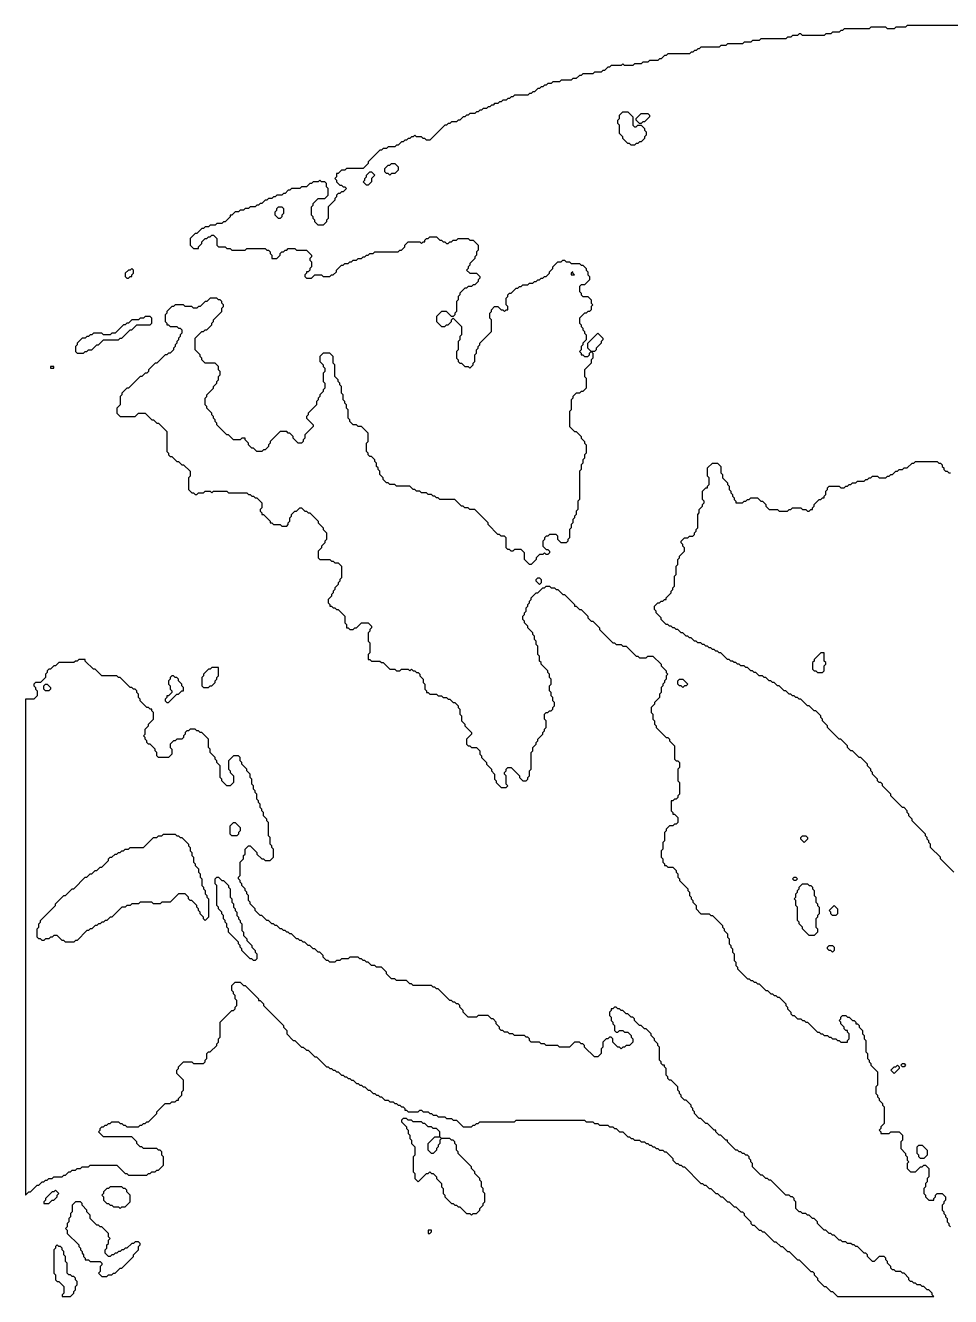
# Model space of a CAD drawing. Header units: millimetres. Extents: x 0 to 500, y 0 to 412.
# Drawn here: x 0 to 278, y 0.5 to 382.5 of the extents above; entities that cross this region are included whole.
import ezdxf

# ---------------------------------------------------------------- set-up
doc = ezdxf.new("R2010")
doc.units = ezdxf.units.MM

msp = doc.modelspace()

# ---------------------------------------------------------------- linework, layer by layer
for points in [[(285, 382.5), (265, 382.5), (264.5, 382), (261.5, 382), (261, 381.5), (259, 381.5), (258.5, 382), (254, 382), (253.5, 381.5), (246, 381.5), (245.5, 381), (245, 381), (244.5, 380.5), (242.5, 380.5), (242, 380), (240.5, 380), (240, 379.5), (233.5, 379.5), (233, 380), (232.5, 380), (232, 379.5), (230.5, 379.5), (230, 379), (229, 379), (228.5, 378.5), (221, 378.5), (220.5, 378), (218.5, 378), (218, 377.5), (216, 377.5), (215.5, 377), (211, 377), (210.5, 376.5), (209, 376.5), (208.5, 376), (203, 376), (202.5, 375.5), (202, 375.5), (201.5, 375), (201, 375), (200.5, 374.5), (200, 374.5), (199.5, 374), (193, 374), (192.5, 373.5), (192, 373.5), (191, 372.5), (190.5, 372.5), (190, 372), (187.5, 372), (187, 371.5), (185.5, 371.5), (185, 371), (183, 371), (182.5, 370.5), (180, 370.5), (179.5, 371), (179, 370.5), (176, 370.5), (175.5, 370), (175, 370), (174, 369), (173.5, 369), (173, 368.5), (171, 368.5), (170.5, 368), (167.5, 368), (167, 367.5), (166.5, 367.5), (165.5, 366.5), (164.5, 366.5), (164, 366), (161, 366), (160.5, 365.5), (158.5, 365.5), (158, 365), (157, 365), (156.5, 364.5), (156, 364.5), (155.5, 364), (155, 364), (154.5, 363.5), (154, 363.5), (153, 362.5), (152.5, 362.5), (152, 362), (151.5, 362), (151, 361.5), (147, 361.5), (146.5, 361), (146, 361), (145.5, 360.5), (145, 360.5), (144.5, 360), (143.5, 360), (143, 359.5), (142.5, 359.5), (142, 359), (141, 359), (140.5, 358.5), (140, 358.5), (139.5, 358), (139, 358), (138.5, 357.5), (137.5, 357.5), (137, 357), (136.5, 357), (136, 356.5), (135.5, 356.5), (135, 356), (133.5, 356), (133, 355.5), (132.5, 355.5), (132, 355), (131.5, 355), (130.5, 354), (130, 354), (129.5, 353.5), (128, 353.5), (127.5, 353), (127, 353), (126.5, 352.5), (126, 352.5), (121.5, 348), (120.5, 348), (120, 348.5), (119.5, 348.5), (119, 349), (117.5, 349), (117, 349.5), (116.5, 349), (116, 349), (115.5, 348.5), (115, 348.5), (114.5, 348), (114, 348), (113.5, 347.5), (113, 347.5), (112, 346.5), (111.5, 346.5), (111, 346), (109, 346), (108.5, 345.5), (107.5, 345.5), (107, 345), (106.5, 345), (103, 341.5), (103, 341), (101.5, 339.5), (96.5, 339.5), (96, 339), (95, 339), (94, 338), (93.5, 338), (93.5, 337), (93, 336.5), (93.5, 336), (93.5, 335.5), (94.5, 334.5), (95, 334.5), (95.5, 334), (96, 334), (96.5, 333.5), (95.5, 332.5), (95, 332.5), (94.5, 332), (94, 332), (93.5, 331.5), (93.5, 331), (93, 330.5), (93, 330), (91, 328), (91, 324.5), (90.5, 324), (90.5, 323.5), (89.5, 322.5), (88, 322.5), (87, 323.5), (87, 324), (86.5, 324.5), (86.5, 325), (86, 325.5), (86, 328), (86.5, 328.5), (86.5, 329), (88, 330.5), (90, 330.5), (91, 331.5), (91, 333.5), (90.5, 334), (90.5, 335), (90, 335.5), (89, 335.5), (88.5, 336), (88, 335.5), (86.5, 335.5), (86, 335), (85.5, 335), (84.5, 334), (83, 334), (82.5, 333.5), (80, 333.5), (79.5, 333), (79, 333), (78, 332), (77.5, 332), (77, 331.5), (75.5, 331.5), (75, 331), (74.5, 331), (74, 330.5), (73, 330.5), (72.5, 330), (72, 330), (71, 329), (70.5, 329), (70, 328.5), (69.5, 328.5), (69, 328), (67.5, 328), (67, 327.5), (66, 327.5), (65.5, 327), (64.5, 327), (64, 326.5), (63, 326.5), (62, 325.5), (61.5, 325.5), (61.5, 325), (60, 323.5), (59.5, 323.5), (59, 323), (57.5, 323), (57, 322.5), (55.5, 322.5), (55, 322), (54, 322), (53.5, 321.5), (53, 321.5), (51.5, 320), (51, 320), (49.5, 318.5), (49.5, 316.5), (50.5, 315.5), (52, 315.5), (52, 316), (53, 317), (53, 317.5), (54, 318.5), (54.5, 318.5), (55, 319), (55.5, 319), (56, 319.5), (56.5, 319.5), (57.5, 318.5), (57.5, 316.5), (58, 316), (60, 316), (60.5, 315.5), (61.5, 315.5), (62, 315), (66, 315), (66.5, 315.5), (72, 315.5), (72.5, 315), (73, 315), (73.5, 314.5), (73.5, 314), (74, 313.5), (74, 312.5), (75.5, 312.5), (76.5, 313.5), (76.5, 314), (77, 314.5), (77.5, 314.5), (78, 315), (78.5, 315), (79, 315.5), (81, 315.5), (81.5, 315), (84.5, 315), (86, 313.5), (86, 313), (85.5, 312.5), (85.5, 312), (86, 311.5), (86, 310), (85.5, 309.5), (85.5, 309), (85, 308.5), (84.5, 308.5), (84.5, 308), (84, 307.5), (84, 307), (84.5, 306.5), (86, 306.5), (87, 307.5), (89, 307.5), (89.5, 307), (91.5, 307), (92, 307.5), (92.5, 307.5), (93.5, 308.5), (93.5, 309), (95, 310.5), (95.5, 310.5), (96, 311), (97, 311), (97.5, 311.5), (98, 311.5), (98.5, 312), (99.5, 312), (100, 312.5), (101, 312.5), (101.5, 313), (102, 313), (102.5, 313.5), (103, 313.5), (103.5, 314), (104.5, 314), (105, 314.5), (112, 314.5), (112.5, 315), (113, 315), (114, 316), (114, 316.5), (115, 317.5), (118.5, 317.5), (119, 317), (119.5, 317.5), (120, 317.5), (120, 318), (120.5, 318.5), (121, 318.5), (121.5, 319), (123.5, 319), (124.5, 318), (125, 318), (125.5, 317.5), (126, 317.5), (126.5, 317), (127, 317), (127.5, 317.5), (128, 317.5), (128.5, 318), (129.5, 318), (130, 318.5), (133, 318.5), (133.5, 318), (134.5, 318), (136, 316.5), (136, 315), (135.5, 314.5), (135.5, 313.5), (135, 313), (135, 312.5), (133.5, 311), (133.5, 310.5), (133, 310), (133, 309.5), (132.5, 309), (133.5, 308), (135.5, 308), (136.5, 307), (136.5, 306.5), (136, 306), (136, 305.5), (135, 304.5), (134.5, 304.5), (134, 304), (133, 304), (132.5, 303.5), (132, 303.5), (130.5, 302), (130.5, 301.5), (130, 301), (130, 300), (129.5, 299.5), (129.5, 296.5), (129, 296), (129, 295.5), (128.5, 295), (128, 295), (126.5, 296.5), (125, 296.5), (123.5, 295), (123.5, 293.5), (125, 292), (126, 292), (126.5, 292.5), (127, 292.5), (128, 293.5), (128, 294), (128.5, 294.5), (131, 292), (131, 289.5), (130.5, 289), (130.5, 288), (130, 287.5), (130, 285), (129.5, 284.5), (129.5, 282.5), (130, 282), (130, 281.5), (130.5, 281), (131, 281), (132, 280), (133, 280), (133.5, 279.5), (134.5, 280.5), (134.5, 281), (135, 281.5), (135, 283.5), (135.5, 284), (135.5, 285), (136, 285.5), (136, 286), (136.5, 286.5), (136.5, 287), (140, 290.5), (140, 294), (139.5, 294.5), (139.5, 296), (140, 296.5), (140, 297), (141, 298), (142, 298), (143, 297), (143.5, 297), (144, 296.5), (144.5, 297), (145, 297), (145, 298), (144.5, 298.5), (144.5, 300.5), (145, 301), (145, 301.5), (145.5, 302), (146, 302), (147.5, 303.5), (148, 303.5), (148.5, 304), (149, 304), (149.5, 304.5), (151, 304.5), (151.5, 305), (152.5, 305), (153, 305.5), (153.5, 305.5), (154, 306), (154.5, 306), (155, 306.5), (155.5, 306.5), (156, 307), (156.5, 307), (157.5, 308), (157.5, 308.5), (158.5, 309.5), (158.5, 310), (160, 311.5), (161, 311.5), (161.5, 312), (162, 312), (162.5, 311.5), (163.5, 311.5), (164, 311), (166.5, 311), (167, 310.5), (167.5, 310.5), (168.5, 309.5), (168.5, 309), (169, 308.5), (169, 307.5), (169.5, 307), (169.5, 306), (168, 304.5), (167, 304.5), (166.5, 304), (166.5, 302.5), (167, 302), (167, 301.5), (167.5, 301), (169, 301), (170, 300), (170, 299), (170.5, 298.5), (170, 298), (170, 297), (169.5, 296.5), (169, 296.5), (168.5, 296), (168, 296), (166.5, 294.5), (166.5, 293), (167, 292.5), (167, 292), (167.5, 291.5), (167.5, 291), (168, 290.5), (168, 290), (168.5, 289.5), (168.5, 288), (167.5, 287), (167.5, 286.5), (167, 286), (167, 285), (166.5, 284.5), (167, 284), (167, 283.5), (167.5, 283.5), (168, 283), (169, 283), (169.5, 283.5), (169.5, 284), (170, 284.5), (170.5, 284), (170.5, 282.5), (170, 282), (170, 281), (168, 279), (168, 277), (168.5, 276.5), (168.5, 273.5), (167.5, 272.5), (167, 272.5), (166.5, 272), (165.5, 272), (164.5, 271), (164.5, 270.5), (164, 270), (164, 267), (163.5, 266.5), (163.5, 262), (165, 260.5), (165.5, 260.5), (167, 259), (167, 258.5), (168, 257.5), (168, 257), (168.5, 256.5), (168.5, 254), (168, 253.5), (168, 252.5), (167.5, 252), (167.5, 251), (167, 250.5), (167, 249), (166.5, 248.5), (166.5, 240), (166, 239.5), (166, 237), (165.5, 236.5), (165.5, 235.5), (165, 235), (165, 234.5), (164.5, 234), (164.5, 233), (164, 232.5), (164, 231.5), (163.5, 231), (163.5, 228.5), (163, 228), (163, 227.5), (162.5, 227), (161, 227), (160, 228), (160, 229), (159.5, 229.5), (157.5, 229.5), (157, 229), (156.5, 229), (156, 228.5), (156, 228), (155.5, 227.5), (155.5, 226), (156.5, 225), (157, 225), (157.5, 224.5), (157.5, 224), (157, 223.5), (156.5, 223.5), (156, 224), (155.5, 223.5), (154.5, 223.5), (153.5, 222.5), (153.5, 222), (152, 220.5), (151.5, 220.5), (150, 222), (150, 224), (149, 225), (147, 225), (146.5, 224.5), (146, 224.5), (145.5, 225), (145, 225), (144.5, 225.5), (144.5, 228.5), (144, 229), (143, 229), (142.5, 229.5), (142, 229.5), (139, 232.5), (139, 233), (135, 237), (133.5, 237), (133, 237.5), (132, 237.5), (131.5, 238), (131, 238), (129, 240), (124.5, 240), (124, 240.5), (123.5, 240.5), (123, 241), (122.5, 241), (122, 241.5), (121, 241.5), (120.5, 242), (119, 242), (118.5, 242.5), (117.5, 242.5), (117, 243), (116.5, 243), (115.5, 244), (111.5, 244), (111, 244.5), (109.5, 244.5), (109, 245), (108.5, 245), (107.5, 246), (107.5, 246.5), (106.5, 247.5), (106.5, 248.5), (106, 249), (106, 249.5), (105.5, 250), (105.5, 251), (105, 251.5), (105, 252), (104, 253), (103.5, 253), (103, 253.5), (103, 254), (102.5, 254.5), (102.5, 257), (103, 257.5), (103, 260), (101, 262), (100, 262), (99.5, 262.5), (98.5, 262.5), (97.5, 263.5), (97.5, 264), (97, 264.5), (97, 267), (96.5, 267.5), (96.5, 268.5), (96, 269), (96, 269.5), (95.5, 270), (95.5, 271.5), (95, 272), (95, 274), (94.5, 274.5), (94.5, 275), (94, 275.5), (94, 276), (93, 277), (93, 280.5), (92.5, 281), (92.5, 283), (91.5, 284), (89.5, 284), (88.5, 283), (88.5, 281.5), (89.5, 280.5), (89.5, 280), (90, 279.5), (90, 278.5), (89.5, 278), (89.5, 275.5), (90, 275), (90, 273.5), (89.5, 273), (89.5, 272.5), (88.5, 271.5), (88.5, 271), (88, 270.5), (88, 270), (87.5, 269.5), (87.5, 268.5), (85, 266), (85, 265.5), (84.5, 265), (84.5, 264.5), (86.5, 262.5), (86.5, 262), (84, 259.5), (84, 258.5), (83.5, 258), (83.5, 257.5), (83, 257), (82, 257), (80.5, 258.5), (80.5, 259), (79.5, 260), (79, 260), (78.5, 260.5), (76.5, 260.5), (73.5, 257.5), (73.5, 257), (73, 256.5), (73, 256), (72, 255), (71.5, 255), (71, 254.5), (69.5, 254.5), (68.5, 255.5), (68, 255.5), (67, 256.5), (67, 257), (66, 258), (66, 258.5), (65, 258.5), (64.5, 258), (62.5, 258), (61, 259.5), (60.5, 259.5), (57.5, 262.5), (57.5, 263), (57, 263.5), (57, 264), (56.5, 264.5), (56.5, 265), (56, 265.5), (56, 266), (54.5, 267.5), (54.5, 268), (54, 268.5), (54, 270.5), (54.5, 271), (54.5, 271.5), (56.5, 273.5), (56.5, 274), (57.5, 275), (57.5, 275.5), (58, 276), (58, 277), (58.5, 277.5), (58.5, 278.5), (58, 279), (58, 280), (57, 281), (54, 281), (53, 282), (53, 282.5), (52.5, 283), (52.5, 283.5), (51, 285), (51, 288.5), (53, 290.5), (53.5, 290.5), (54, 291), (54.5, 291), (56, 292.5), (56, 293), (56.5, 293.5), (56.5, 294), (59, 296.5), (59, 297.5), (59.5, 298), (59.5, 298.5), (59, 299), (59, 299.5), (58.5, 300), (58, 300), (57.5, 300.5), (55.5, 300.5), (54.5, 299.5), (54, 299.5), (52.5, 298), (52, 298), (51.5, 297.5), (50.5, 297.5), (50, 298), (48, 298), (47.5, 298.5), (45, 298.5), (44.5, 298), (44, 298), (42.5, 296.5), (42.5, 296), (42, 295.5), (42, 293.5), (42.5, 293), (42.5, 292.5), (43, 292.5), (43.5, 292), (45.5, 292), (46, 291.5), (46.5, 291.5), (47, 291), (47, 290), (46.5, 289.5), (46.5, 289), (46, 288.5), (46, 288), (45.5, 287.5), (45.5, 287), (45, 286.5), (45, 286), (44.5, 285.5), (44.5, 285), (43.5, 284), (43, 284), (42.5, 283.5), (42, 283.5), (39.5, 281), (39, 281), (37, 279), (37, 278.5), (36.5, 278), (36, 278), (35, 277), (34.5, 277), (31, 273.5), (30.5, 273.5), (29, 272), (29, 271.5), (28.5, 271), (28.5, 268.5), (27.5, 267.5), (27.5, 266), (28.5, 265), (33, 265), (34, 266), (36, 266), (38, 264), (38.5, 264), (39.5, 263), (40, 263), (42.5, 260.5), (42.5, 254.5), (43, 254), (43, 253.5), (43.5, 253), (44, 253), (45.5, 251.5), (46, 251.5), (47, 250.5), (47.5, 250.5), (49.5, 248.5), (49.5, 247), (49, 246.5), (49, 243), (50, 242), (50.5, 242), (51, 241.5), (51.5, 241.5), (52, 242), (53.5, 242), (54, 242.5), (55.5, 242.5), (56, 242), (56.5, 242.5), (60.5, 242.5), (61, 242), (66.5, 242), (67, 241.5), (67.5, 241.5), (68, 241), (68.5, 241), (69, 240.5), (69.5, 240.5), (71, 239), (71, 237.5), (70.5, 237), (70.5, 236.5), (71, 236), (71, 235.5), (71.5, 235.5), (73.5, 233.5), (73.5, 233), (74, 233), (74.5, 232.5), (76.5, 232.5), (77, 232), (78.5, 232), (79, 232.5), (79, 233), (79.5, 233.5), (79.5, 234.5), (80, 235), (80, 235.5), (81, 236.5), (81.5, 236.5), (82.5, 237.5), (83, 237.5), (84, 236.5), (84.5, 236.5), (85, 236), (85.5, 236), (88, 233.5), (88, 233), (89.5, 231.5), (89.5, 231), (90.5, 230), (90.5, 228), (90, 227.5), (90, 227), (89, 226), (89, 225.5), (88, 224.5), (88, 222.5), (88.5, 222), (91.5, 222), (92, 221.5), (92.5, 221.5), (93, 221), (94, 221), (95, 220), (95, 216.5), (94.5, 216), (94.5, 215.5), (94, 215), (94, 214.5), (93, 213.5), (93, 213), (92.5, 212.5), (92.5, 212), (92, 211.5), (92, 211), (91, 210), (91, 209), (91.5, 208.5), (91.5, 208), (92, 208), (92.5, 207.5), (93, 207.5), (93.5, 207), (94, 207), (96, 205), (96, 203), (96.5, 202.5), (96.5, 201.5), (97, 201.5), (97.5, 201), (98.5, 201), (99, 201.5), (99.5, 201.5), (101, 203), (103, 203), (104, 202), (104, 201.5), (103.5, 201), (103.5, 200.5), (103, 200), (103, 197.5), (103.5, 197), (103.5, 194), (103, 193.5), (103, 192), (103.5, 192), (104, 191.5), (106.5, 191.5), (107, 191), (107.5, 191), (109.5, 189), (111, 189), (111.5, 188.5), (112.5, 188.5), (113, 189), (115, 189), (115.5, 188.5), (116, 189), (116.5, 188.5), (117, 188.5), (117.5, 188), (118, 188), (118.5, 187.5), (118.5, 187), (119.5, 186), (119.5, 185), (120, 184.5), (120, 183), (120.5, 182.5), (120.5, 182), (121, 182), (121.5, 181.5), (123.5, 181.5), (124, 181), (125, 181), (125.5, 180.5), (126.5, 180.5), (127, 180), (127.5, 180), (128.5, 179), (129, 179), (130, 178), (130, 177.5), (130.5, 177), (130.5, 175.5), (131, 175), (131, 173.5), (132, 172.5), (132, 172), (134, 170), (134, 169.5), (132.5, 168), (132.5, 166.5), (133, 166), (133.5, 166), (134, 165.5), (135.5, 165.5), (136.5, 164.5), (136.5, 163.5), (137, 163), (137, 162.5), (138.5, 161), (138.5, 160.5), (140, 159), (140, 158.5), (141, 157.5), (141, 156), (141.5, 155.5), (141.5, 155), (143, 153.5), (144.5, 153.5), (145, 154), (144.5, 154.5), (144.5, 157), (144, 157.5), (144, 158), (144.5, 158.5), (144.5, 159), (145, 159.5), (146, 159.5), (148.5, 157), (148.5, 156.5), (149.5, 155.5), (150.5, 155.5), (151, 156), (151, 156.5), (151.5, 157), (151.5, 158.5), (152, 159), (152, 164), (152.5, 164.5), (152.5, 165.5), (153.5, 166.5), (153.5, 167), (154, 167.5), (154, 168), (155.5, 169.5), (155.5, 170), (156, 170.5), (156, 171), (156.5, 171.5), (156.5, 173.5), (156, 174), (156, 175.5), (156.5, 176), (157, 176), (157.5, 176.5), (158, 176.5), (158.5, 177), (158.5, 177.5), (159, 178), (159, 179), (158.5, 179.5), (158.5, 180.5), (158, 181), (158, 182), (157.5, 182.5), (157.5, 184), (158, 184.5), (158, 186), (157.5, 186.5), (157.5, 187.5), (157, 188), (157, 188.5), (155, 190.5), (155, 191), (154.5, 191.5), (154.5, 193), (154, 193.5), (154, 196), (153.5, 196.5), (153.5, 197.5), (153, 198), (153, 199), (152.5, 199.5), (152.5, 200), (151, 201.5), (151, 202), (150, 203), (150, 203.5), (149.5, 204), (149.5, 205), (150, 205.5), (150, 206), (150.5, 206.5), (150.5, 207.5), (151, 208), (151, 208.5), (151.5, 209), (151.5, 209.5), (152, 210), (152, 210.5), (153.5, 212), (154, 212), (155.5, 213.5), (156, 213.5), (156.5, 214), (157.5, 214), (158, 213.5), (159, 213.5), (159.5, 213), (160, 213), (161.5, 211.5), (162, 211.5), (165, 208.5), (165, 208), (165.5, 208), (166.5, 207), (167, 207), (169, 205), (169, 204.5), (170, 203.5), (170.5, 203.5), (172.5, 201.5), (172.5, 201), (176.5, 197), (177, 197), (177.5, 196.5), (179, 196.5), (179.5, 196), (180.5, 196), (183.5, 193), (184, 193), (184.5, 192.5), (186.5, 192.5), (187, 193), (188.5, 193), (191, 190.5), (191, 190), (192.5, 188.5), (192.5, 188), (193, 187.5), (192.5, 187), (192.5, 186), (192, 185.5), (192, 185), (191.5, 184.5), (191.5, 184), (191, 183.5), (191, 182), (190.5, 181.5), (190.5, 180.5), (189, 179), (189, 178.5), (188, 177.5), (188, 176), (188.5, 175.5), (188.5, 174), (189, 173.5), (189, 172.5), (189.5, 172), (189.5, 171.5), (192.5, 168.5), (193, 168.5), (193.5, 168), (193.5, 167.5), (195, 166), (195, 162), (195.5, 161.5), (196, 161.5), (196.5, 161), (196.5, 159.5), (196, 159), (196, 155.5), (196.5, 155), (196.5, 151.5), (196, 151), (196, 150.5), (195.5, 150), (195, 150), (194.5, 149.5), (194, 149.5), (194, 146.5), (194.5, 146), (194.5, 145.5), (195, 145.5), (196, 144.5), (196, 143), (195.5, 142.5), (195, 142.5), (194.5, 142), (193.5, 142), (192.5, 141), (192.5, 140.5), (192, 140), (192, 137.5), (191.5, 137), (191.5, 135), (191, 134.5), (191, 132.5), (191.5, 132), (191.5, 131), (192, 130.5), (192, 130), (192.5, 130), (193, 129.5), (194.5, 129.5), (195.5, 128.5), (195.5, 128), (196, 127.5), (196, 126.5), (196.5, 126), (196.5, 125.5), (199, 123), (199, 122.5), (199.5, 122), (199.5, 121), (200, 120.5), (200, 120), (200.5, 119.5), (200.5, 119), (201.5, 118), (201.5, 117), (203, 115.5), (205.5, 115.5), (206, 115), (206.5, 115), (209.5, 112), (209.5, 111.5), (210, 111), (210, 110.5), (211, 109.5), (211, 108.5), (211.5, 108), (211.5, 106.5), (212, 106), (212, 105.5), (212.5, 105), (212.5, 104), (213, 103.5), (213, 101.5), (213.5, 101), (213.5, 100), (214, 99.5), (214, 99), (217, 96), (217.5, 96), (218, 95.5), (218.5, 95.5), (219, 95), (219.5, 95), (220, 94.5), (220.5, 94.5), (222.5, 92.5), (223, 92.5), (224, 91.5), (224.5, 91.5), (225, 91), (225.5, 91), (226, 90.5), (226.5, 90.5), (228.5, 88.5), (228.5, 88), (229, 87.5), (229, 87), (230, 86), (230, 85.5), (230.5, 85), (231, 85), (232, 84), (233, 84), (233.5, 83.5), (234, 83.5), (234.5, 83), (235, 83), (238, 80), (238.5, 80), (239, 79.5), (239.5, 79.5), (240, 79), (241, 79), (241.5, 78.5), (242, 78.5), (242.5, 78), (243.5, 78), (244, 77.5), (244.5, 77.5), (245, 77), (247, 77), (247, 77.5), (247.5, 78), (247.5, 79.5), (247, 80), (247, 80.5), (246.5, 80.5), (246, 81), (246, 81.5), (245, 82.5), (245, 83), (244.5, 83.5), (245, 84), (245, 84.5), (245.5, 85), (246.5, 85), (247, 84.5), (247.5, 84.5), (248.5, 83.5), (249, 83.5), (249.5, 83), (249.5, 82.5), (250, 82.5), (250.5, 82), (250.5, 81.5), (251.5, 80.5), (251.5, 79.5), (252, 79), (252, 78), (252.5, 77.5), (252.5, 74), (253, 73.5), (253, 72), (253.5, 71.5), (253.5, 71), (254, 70.5), (254, 70), (256, 68), (256, 64), (255.5, 63.5), (255.5, 61.5), (256, 61), (256, 60.5), (256.5, 60), (256.5, 59.5), (257.5, 58.5), (257.5, 58), (258, 57.5), (258, 52.5), (257, 51.5), (257, 51), (256.5, 50.5), (257, 50), (257, 49.5), (259.5, 49.5), (260, 50), (262.5, 50), (263.5, 49), (263.5, 47.5), (263, 47), (263, 45), (264.5, 43.5), (264.5, 43), (265, 42.5), (265, 41.5), (265.5, 41), (265, 40.5), (265, 39), (266, 38), (267.5, 38), (269, 39.5), (269.5, 39.5), (270, 40), (270.5, 40), (271.5, 39), (271.5, 36.5), (271, 36), (271, 35), (270.5, 34.5), (270.5, 33.5), (270, 33), (270, 31.5), (270.5, 31), (270.5, 30.5), (271.5, 29.5), (273, 29.5), (273, 30), (273.5, 30.5), (273.5, 31), (274, 31.5), (275.5, 31.5), (276.5, 30.5), (276.5, 29.5), (276, 29), (276, 28.5), (275.5, 28), (275.5, 26.5), (276, 26), (276, 25.5), (276.5, 25), (276.5, 24.5), (277, 24), (277, 23), (277.5, 22.5), (277.5, 22), (278, 21.5)], [(279, 128), (275, 132), (275, 132.5), (272, 135.5), (272, 136.5), (271.5, 137), (271.5, 137.5), (271, 138), (271, 138.5), (270.5, 139), (270.5, 139.5), (266.5, 143.5), (266.5, 144), (265.5, 145), (265.5, 145.5), (265, 146), (265, 146.5), (264, 147.5), (263.5, 147.5), (260, 151), (260, 151.5), (257.5, 154), (257.5, 154.5), (257, 155), (256.5, 155), (256, 155.5), (256, 156), (254.5, 157.5), (254.5, 158), (254, 158.5), (254, 159), (253, 160), (253, 160.5), (251, 162.5), (250.5, 162.5), (248.5, 164.5), (248, 164.5), (247, 165.5), (247, 166), (245, 168), (244.5, 168), (241, 171.5), (241, 172), (239.5, 173.5), (239.5, 174), (239, 174.5), (239, 175), (237.5, 176.5), (237, 176.5), (235.5, 178), (235, 178), (233, 180), (232.5, 180), (232, 180.5), (231.5, 180.5), (231, 181), (230.5, 181), (230, 181.5), (229.5, 181.5), (228.5, 182.5), (228, 182.5), (226.5, 184), (226, 184), (225, 185), (224.5, 185), (224, 185.5), (223.5, 185.5), (222.5, 186.5), (222, 186.5), (221.5, 187), (220.5, 187), (219.5, 188), (219, 188), (218.5, 188.5), (218, 188.5), (217, 189.5), (216.5, 189.5), (216, 190), (215, 190), (214.5, 190.5), (214, 190.5), (213.5, 191), (213, 191), (212.5, 191.5), (212, 191.5), (211.5, 192), (211, 192), (209, 194), (208.5, 194), (208, 194.5), (207.5, 194.5), (207, 195), (206.5, 195), (206, 195.5), (205.5, 195.5), (205, 196), (204.5, 196), (204, 196.5), (203.5, 196.5), (203, 197), (202, 197), (201.5, 197.5), (201, 197.5), (200, 198.5), (199.5, 198.5), (199, 199), (198.5, 199), (197.5, 200), (197, 200), (196, 201), (195.5, 201), (195, 201.5), (194.5, 201.5), (194, 202), (193.5, 202), (193, 202.5), (192.5, 202.5), (191, 204), (191, 204.5), (189.5, 206), (189.5, 206.5), (189, 207), (189, 208), (190, 209), (190.5, 209), (191, 209.5), (191.5, 209.5), (192, 210), (192.5, 210), (192.5, 210.5), (194, 212), (194, 212.5), (194.5, 213), (194.5, 213.5), (195, 214), (195, 217), (195.5, 217.5), (195.5, 220), (196, 220.5), (196, 222), (196.5, 222.5), (196.5, 223), (198, 224.5), (198, 225.5), (197.5, 226), (197.5, 226.5), (197, 227), (197, 227.5), (198, 228.5), (199, 228.5), (199.5, 229), (200.5, 229), (201, 229.5), (201, 230), (201.5, 230.5), (201.5, 231), (202, 231.5), (202, 235.5), (202.5, 236), (202.5, 237), (203.5, 238), (203.5, 238.5), (204, 239), (204, 239.5), (203.5, 240), (203.5, 242.5), (204.5, 243.5), (205, 243.5), (205, 244), (205.5, 244.5), (205.5, 246.5), (205, 247), (205, 249.5), (206.5, 251), (208, 251), (209, 250), (209, 248), (209.5, 247.5), (209.5, 246.5), (211, 245), (211, 244.5), (211.5, 244), (211.5, 243), (212, 242.5), (212, 242), (212.5, 241.5), (212.5, 241), (213, 240.5), (213, 240), (213.5, 239.5), (213.5, 239), (215.5, 239), (216, 239.5), (216.5, 239.5), (217, 240), (217.5, 240), (218, 240.5), (220, 240.5), (221, 239.5), (221.5, 239.5), (222.5, 238.5), (222.5, 238), (223.5, 237), (226, 237), (226.5, 236.5), (229, 236.5), (229.5, 237), (230, 237), (230.5, 237.5), (233, 237.5), (233.5, 237), (234.5, 237), (235, 236.5), (235.5, 236.5), (236, 237), (236.5, 237), (236.5, 237.5), (237, 238), (237, 238.5), (238.5, 240), (239, 240), (239.5, 240.5), (240, 240.5), (240, 241), (240.5, 241.5), (240.5, 242.5), (241, 243), (241, 243.5), (241.5, 244), (244.5, 244), (245, 243.5), (246, 243.5), (246.5, 244), (247, 244), (247.5, 244.5), (248, 244.5), (248.5, 245), (249.5, 245), (250, 245.5), (252, 245.5), (252.5, 246), (253, 246), (253.5, 246.5), (254, 246.5), (254.5, 247), (256, 247), (256.5, 246.5), (258.5, 246.5), (259, 247), (259.5, 247), (260, 247.5), (260.5, 247.5), (261.5, 248.5), (262, 248.5), (262.5, 249), (263.5, 249), (264, 249.5), (265, 249.5), (266.5, 251), (267, 251), (267.5, 251.5), (274, 251.5), (274.5, 251), (275, 251), (275.5, 250.5), (275.5, 250), (276, 249.5), (276, 249), (276.5, 248.5), (277, 248.5), (277.5, 248), (278, 248)]]:
    msp.add_lwpolyline(points)
for points in [[(179.5, 356.5), (181, 356.5), (182.5, 355), (182.5, 352.5), (183, 352), (183.5, 352), (184, 352.5), (185, 352.5), (186, 351.5), (186, 351), (186.5, 350.5), (186.5, 349.5), (186, 349), (186, 348.5), (185, 347.5), (184.5, 347.5), (184, 347), (183.5, 347), (183, 346.5), (182, 346.5), (181.5, 347), (181, 347), (179.5, 348.5), (179.5, 349), (178.5, 350), (178.5, 352.5), (178, 353), (178, 354), (178.5, 354.5), (178.5, 355.5)], [(185, 356), (187, 356), (187.5, 355.5), (187.5, 355), (186, 353.5), (185.5, 353.5), (185, 353), (184.5, 353), (183.5, 354), (183.5, 354.5)], [(109.5, 340.5), (110, 341), (111, 341), (112, 340), (112, 339), (111, 338), (110, 338), (109.5, 337.5), (109, 338), (108.5, 338), (108, 338.5), (108, 339.5), (109, 340.5)], [(103.5, 338.5), (104, 338.5), (105, 337.5), (104, 336.5), (104, 335.5), (103, 334.5), (102.5, 334.5), (101.5, 335.5), (102, 336), (102, 336.5), (102.5, 337), (102.5, 337.5)], [(75.5, 327.5), (76, 328), (77, 328), (77.5, 327.5), (77.5, 326), (77, 325.5), (77, 325), (76.5, 324.5), (76, 324.5), (75, 325.5), (75, 326.5), (75.5, 327)], [(32, 309.5), (31.5, 309), (31, 309), (30, 308), (30, 307), (30.5, 306.5), (31, 306.5), (31.5, 307), (32, 307), (32, 307.5), (32.5, 308), (32.5, 309)], [(164.5, 308.5), (164, 308), (164, 307.5), (165, 307.5), (164.5, 308)], [(36, 295), (35.5, 294.5), (34.5, 294.5), (34, 294), (32, 294), (31, 293), (30.5, 293), (30, 292.5), (29.5, 292.5), (27, 290), (26, 290), (25.5, 289.5), (23.5, 289.5), (23, 290), (20.5, 290), (20, 289.5), (19.5, 289.5), (19, 289), (18.5, 289), (18, 288.5), (17, 288.5), (15.5, 287), (15.5, 286.5), (15, 286), (15, 284.5), (15.5, 284), (17.5, 284), (18, 284.5), (18.5, 284.5), (19, 285), (20, 285), (21.5, 286.5), (22, 286.5), (23.5, 288), (28, 288), (28.5, 288.5), (29, 288.5), (31.5, 291), (32, 291), (33.5, 292.5), (37.5, 292.5), (38, 293), (38, 294.5), (37.5, 295)], [(172, 290), (173.5, 288.5), (173.5, 288), (173, 287.5), (173, 287), (171.5, 285.5), (171.5, 285), (171, 284.5), (170, 284.5), (169, 285.5), (169, 287)], [(7.5, 280), (7.5, 279.5), (8.5, 279.5), (8.5, 280)], [(153.5, 216), (154, 216.5), (154.5, 216.5), (155, 216), (155, 215), (154.5, 214.5), (153.5, 215.5)], [(16, 192), (15.5, 191.5), (15, 191.5), (14.5, 191), (10, 191), (9, 190), (8.5, 190), (7.5, 189), (7, 189), (6.5, 188.5), (6.5, 188), (6, 187.5), (6, 186.5), (4.5, 185), (3, 185), (2.5, 184.5), (2.5, 184), (3, 183.5), (3, 183), (3.5, 182.5), (3.5, 181), (2.5, 180), (0, 180), (0, 31), (1, 32), (1.5, 32), (3.5, 34), (4, 34), (5, 35), (5.5, 35), (6, 35.5), (6.5, 35.5), (7, 36), (8, 36), (8.5, 36.5), (11, 36.5), (11.5, 37), (12, 37), (13, 38), (13.5, 38), (14, 38.5), (15, 38.5), (15.5, 39), (16.5, 39), (17, 39.5), (19, 39.5), (19.5, 40), (27.5, 40), (30, 37.5), (30.5, 37.5), (31, 37), (36.5, 37), (37, 37.5), (37.5, 37.5), (38, 38), (39, 38), (39.5, 38.5), (40, 38.5), (41.5, 40), (41.5, 42.5), (41, 43), (41, 44), (40.5, 44.5), (40, 44.5), (39.5, 45), (35.5, 45), (35, 45.5), (34.5, 45.5), (33.5, 46.5), (33.5, 47), (32, 48.5), (23.5, 48.5), (22, 50), (22.5, 50.5), (22.5, 51), (23, 51.5), (23.5, 51.5), (24, 52), (24.5, 52), (25, 52.5), (25.5, 52.5), (26, 53), (28, 53), (28.5, 52.5), (29, 52.5), (29.5, 52), (30, 52), (30.5, 51.5), (34, 51.5), (34.5, 52), (35, 52), (35.5, 52.5), (36, 52.5), (36.5, 53), (37, 53), (39.5, 55.5), (39.5, 56), (42, 58.5), (43.5, 58.5), (44, 59), (45, 59), (45.5, 59.5), (46, 59.5), (46, 60), (47, 61), (47, 62), (47.5, 62.5), (47.5, 65.5), (45.5, 67.5), (45.5, 68.5), (46, 69), (46, 69.5), (47.5, 71), (50, 71), (50.5, 70.5), (53.5, 70.5), (54, 71), (54, 71.5), (54.5, 72), (54.5, 73.5), (55, 74), (55.5, 74), (57.5, 76), (57.5, 76.5), (58, 77), (58, 78), (58.5, 78.5), (58.5, 83), (62, 86.5), (62.5, 86.5), (63, 87), (63, 87.5), (63.5, 88), (63.5, 89.5), (63, 90), (63, 91), (62.5, 91.5), (62.5, 92), (62, 92.5), (62, 94), (63, 95), (64.5, 95), (65.5, 94), (66, 94), (70, 90), (70, 89.5), (70.5, 89.5), (71.5, 88.5), (71.5, 88), (77.5, 82), (77.5, 81.5), (78.5, 80.5), (78.5, 79.5), (80.5, 77.5), (81, 77.5), (83, 75.5), (83.5, 75.5), (84.5, 74.5), (85, 74.5), (87, 72.5), (87.5, 72.5), (90.5, 69.5), (91, 69.5), (91.5, 69), (92, 69), (92.5, 68.5), (93, 68.5), (93.5, 68), (94, 68), (95, 67), (95.5, 67), (96, 66.5), (96.5, 66.5), (97, 66), (97.5, 66), (98, 65.5), (98.5, 65.5), (99.5, 64.5), (100, 64.5), (100.5, 64), (101, 64), (101.5, 63.5), (102, 63.5), (103, 62.5), (103.5, 62.5), (104.5, 61.5), (105, 61.5), (105.5, 61), (106, 61), (106.5, 60.5), (107, 60.5), (108, 59.5), (109, 59.5), (109.5, 59), (110.5, 59), (111, 58.5), (111.5, 58.5), (112, 58), (112.5, 58), (113, 57.5), (113.5, 57.5), (114, 57), (114, 56.5), (114.5, 56.5), (115, 56), (118, 56), (118.5, 56.5), (119, 56.5), (119.5, 56), (121, 56), (121.5, 55.5), (122, 55.5), (122.5, 55), (123.5, 55), (124, 54.5), (126, 54.5), (126.5, 54), (128, 54), (128.5, 53.5), (129.5, 53.5), (131.5, 51.5), (134, 51.5), (134.5, 52), (135, 52), (135.5, 52.5), (136, 52.5), (136.5, 53), (147, 53), (147.5, 53.5), (168, 53.5), (168.5, 53), (170.5, 53), (171, 52.5), (172, 52.5), (172.5, 52), (175, 52), (175.5, 51.5), (176.5, 51.5), (177, 51), (177.5, 51), (178.5, 50), (179.5, 50), (181, 48.5), (181.5, 48.5), (182, 48), (182.5, 48), (183, 47.5), (184.5, 47.5), (185, 47), (186, 47), (186.5, 46.5), (187, 46.5), (187.5, 46), (188, 46), (188.5, 45.5), (189, 45.5), (189.5, 45), (190, 45), (190.5, 44.5), (191.5, 44.5), (192, 44), (192.5, 44), (194.5, 42), (194.5, 41.5), (195.5, 40.5), (196, 40.5), (196.5, 40), (197, 40), (197.5, 39.5), (198, 39.5), (203, 34.5), (203.5, 34.5), (204, 34), (204.5, 34), (205.5, 33), (206, 33), (207.5, 31.5), (208, 31.5), (209, 30.5), (209.5, 30.5), (211, 29), (211.5, 29), (213, 27.5), (213.5, 27.5), (215, 26), (215.5, 26), (216, 25.5), (216, 25), (218, 23), (218, 22.5), (218.5, 22), (219, 22), (220.5, 20.5), (221, 20.5), (221.5, 20), (222, 20), (225, 17), (225.5, 17), (227, 15.5), (227.5, 15.5), (229, 14), (229.5, 14), (232, 11.5), (232.5, 11.5), (236, 8), (236.5, 8), (237, 7.5), (237, 7), (238, 6), (238, 5.5), (240, 3.5), (240.5, 3.5), (242, 2), (242.5, 2), (244, 0.5), (273, 0.5), (272.5, 1), (272.5, 1.5), (271.5, 2.5), (271, 2.5), (270, 3.5), (269.5, 3.5), (269, 4), (268, 4), (267.5, 4.5), (267, 4.5), (266.5, 5), (266, 5), (265.5, 5.5), (265.5, 6), (264, 7.5), (263.5, 7.5), (263, 8), (261.5, 8), (261, 8.5), (260.5, 8.5), (260, 9), (260, 9.5), (259, 10.5), (259, 11), (258.5, 11.5), (258.5, 12), (258, 12.5), (256.5, 12.5), (255, 11), (254.5, 11), (253, 12.5), (253, 13), (252.5, 13.5), (252, 13.5), (250, 15.5), (249.5, 15.5), (249, 16), (248.5, 16), (248, 16.5), (247, 16.5), (246.5, 17), (245.5, 17), (245, 17.5), (244.5, 17.5), (243, 19), (242.5, 19), (242, 19.5), (241.5, 19.5), (240.5, 20.5), (240, 20.5), (238, 22.5), (238, 23), (237, 24), (236.5, 24), (235.5, 25), (235, 25), (234.5, 25.5), (233.5, 25.5), (233, 26), (232.5, 26), (231.5, 27), (231.5, 29), (231, 29.5), (231, 30), (230.5, 30.5), (230, 30.5), (229.5, 31), (228.5, 31), (224, 35.5), (223.5, 35.5), (223, 36), (222.5, 36), (221.5, 37), (221, 37), (218.5, 39.5), (218.5, 40.5), (218, 41), (218, 41.5), (217.5, 42), (217.5, 42.5), (217, 43), (216.5, 43), (216, 43.5), (215.5, 43.5), (215, 44), (214.5, 44), (214, 44.5), (213.5, 44.5), (211, 47), (211, 47.5), (210.5, 47.5), (209, 49), (208.5, 49), (207.5, 50), (207.5, 50.5), (207, 50.5), (205, 52.5), (204.5, 52.5), (203, 54), (202.5, 54), (201, 55.5), (201, 56), (200.5, 56.5), (200.5, 57), (200, 57.5), (200, 58), (198.5, 59.5), (198, 59.5), (197, 60.5), (197, 61), (196.5, 61.5), (196.5, 62), (196, 62.5), (196, 63.5), (194, 65.5), (193.5, 65.5), (193, 66), (193, 66.5), (192.5, 67), (192.5, 69), (192, 69.5), (192, 70), (191.5, 70), (191, 70.5), (191, 71), (190.5, 71.5), (190.5, 75.5), (190, 76), (190, 76.5), (189, 77.5), (189, 78), (188, 79), (188, 79.5), (186.5, 81), (186, 81), (185, 82), (184.5, 82), (183, 83.5), (183, 84), (182.5, 84.5), (182, 84.5), (181, 85.5), (180.5, 85.5), (179.5, 86.5), (179, 86.5), (178.5, 87), (178, 87), (177.5, 87.5), (177, 87.5), (176.5, 87), (176, 87), (176, 86.5), (175.5, 86), (175.5, 85), (176, 84.5), (176, 83.5), (176.5, 83), (176.5, 82.5), (177, 82), (177, 80.5), (177.5, 80), (178, 80), (178.5, 80.5), (179.5, 80.5), (180, 80), (181, 80), (182, 79), (182, 78.5), (182.5, 78), (182.5, 77), (181.5, 76), (180.5, 76), (180, 75.5), (179.5, 75.5), (179, 75), (178.5, 75.5), (178, 75.5), (176.5, 77), (176.5, 78), (176, 78.5), (175.5, 78.5), (175, 78), (174.5, 78), (173.5, 77), (173.5, 75.5), (173, 75), (173, 73.5), (172, 72.5), (171, 72.5), (168, 75.5), (168, 76), (167.5, 76.5), (167, 76.5), (166.5, 77), (165, 77), (163.5, 75.5), (160.5, 75.5), (160, 76), (156.5, 76), (156, 76.5), (155, 76.5), (154.5, 77), (152, 77), (151.5, 77.5), (151.5, 78), (151, 78.5), (150.5, 78.5), (150, 79), (147, 79), (146.5, 79.5), (145.5, 79.5), (145, 80), (144, 80), (143.5, 80.5), (143, 80.5), (142.5, 81), (142.5, 81.5), (141.5, 82.5), (141.5, 83), (140.5, 84), (140, 84), (139, 85), (136, 85), (135.5, 84.5), (133, 84.5), (131.5, 86), (131.5, 86.5), (130.5, 87.5), (130.5, 88), (130, 88.5), (129.5, 88.5), (129, 89), (128.5, 89), (128, 89.5), (127.5, 89.5), (124, 93), (123.5, 93), (123, 93.5), (122.5, 93.5), (122, 94), (116.5, 94), (116, 94.5), (115.5, 94.5), (114.5, 95.5), (111.5, 95.5), (111, 96), (110, 96), (108.5, 97.5), (108.5, 98), (107, 99.5), (105.5, 99.5), (105, 100), (104, 100), (103, 101), (102.5, 101), (102, 101.5), (101.5, 101.5), (101, 102), (100.5, 102), (100, 102.5), (97.5, 102.5), (97, 102), (95, 102), (94.5, 101.5), (93.5, 101.5), (93, 101), (91.5, 101), (91, 101.5), (90.5, 101.5), (89.5, 102.5), (89.5, 103), (88.5, 104), (88, 104), (87, 105), (86.5, 105), (85.5, 106), (85, 106), (84, 107), (83.5, 107), (83, 107.5), (82.5, 107.5), (82, 108), (81.5, 108), (80, 109.5), (79.5, 109.5), (79, 110), (78.5, 110), (78, 110.5), (77.5, 110.5), (77, 111), (76.5, 111), (75.5, 112), (75, 112), (74.5, 112.5), (74, 112.5), (73, 113.5), (72.5, 113.5), (71, 115), (70.5, 115), (69, 116.5), (69, 117), (67.5, 118.5), (67.5, 119), (67, 119.5), (67, 121), (66.5, 121.5), (66.5, 122), (66, 122.5), (66, 123), (65, 124), (65, 124.5), (64.5, 125), (64.5, 125.5), (64, 126), (64, 126.5), (64.5, 127), (64.5, 131), (65.5, 132), (65.5, 133), (66, 133.5), (66, 135), (67, 136), (67.5, 136), (69.5, 134), (69.5, 133.5), (71, 132), (71.5, 132), (72, 131.5), (73.5, 131.5), (74.5, 132.5), (74.5, 135), (74, 135.5), (74, 136), (73.5, 136.5), (73.5, 138.5), (73, 139), (73, 143), (72.5, 143.5), (72.5, 144), (71.5, 145), (71.5, 146), (71, 146.5), (71, 147), (70.5, 147.5), (70.5, 148.5), (70, 149), (70, 149.5), (69.5, 150), (69.5, 151.5), (69, 152), (69, 152.5), (68.5, 153), (68.5, 154), (68, 154.5), (68, 156), (67.5, 156.5), (67.5, 157.5), (66.5, 158.5), (66.5, 159), (65, 160.5), (65, 161), (64.5, 161.5), (64.5, 162.5), (64, 163), (62.5, 163), (61, 161.5), (61, 159), (61.5, 158.5), (61.5, 158), (62.5, 157), (62.5, 155), (61.5, 154), (60.5, 154), (59, 155.5), (59, 156), (58.5, 156.5), (58.5, 160), (57.5, 161), (57.5, 161.5), (57, 162), (57, 162.5), (55.5, 164), (55.5, 165), (55, 165.5), (55, 168), (53, 170), (52.5, 170), (52, 170.5), (51.5, 170.5), (51, 171), (49.5, 171), (49, 170.5), (48.5, 170.5), (48, 170), (48, 169.5), (47.5, 169), (47.5, 168.5), (47, 168), (45.5, 168), (45, 167.5), (44.5, 167.5), (43.5, 166.5), (43.5, 165.5), (44, 165), (44, 163.5), (43, 162.5), (40, 162.5), (39.5, 163), (39.5, 164), (39, 164.5), (39, 165), (37.5, 166.5), (37, 166.5), (36.5, 167), (36.5, 167.5), (36, 168), (36, 168.5), (35.5, 169), (36, 169.5), (36, 171), (37, 172), (37, 172.5), (38.5, 174), (38.5, 176), (38, 176.5), (38, 177), (37.5, 177), (37, 177.5), (36.5, 177.5), (34.5, 179.5), (34.5, 180), (34, 180.5), (34, 181.5), (33.5, 182), (33.5, 182.5), (33, 183), (32.5, 183), (32, 183.5), (31.5, 183.5), (28.5, 186.5), (28, 186.5), (27.5, 187), (23, 187), (21, 189), (20.5, 189), (18, 191.5), (18, 192)], [(239, 194), (237, 192), (237, 191.5), (236.5, 191), (236.5, 189), (237, 188.5), (237.5, 188.5), (238, 188), (239.5, 188), (240, 188.5), (240, 190), (240.5, 190.5), (240.5, 191), (240, 191.5), (240, 194)], [(56, 189.5), (55.5, 189), (55, 189), (53.5, 187.5), (53.5, 187), (53, 186.5), (53, 184), (53.5, 183.5), (55, 183.5), (55.5, 184), (56, 184), (57, 185), (57, 185.5), (57.5, 186), (57.5, 186.5), (58, 187), (58, 189.5)], [(5.5, 184), (6, 184.5), (6.5, 184.5), (7.5, 183.5), (7.5, 183), (7, 182.5), (6, 182.5), (5.5, 183)], [(44, 187), (43.5, 186.5), (43.5, 186), (43, 185.5), (43, 184.5), (43.5, 184), (43.5, 183), (44, 182.5), (44, 182), (43, 181), (42.5, 181), (42.5, 180.5), (42, 180), (42, 179.5), (42.5, 179), (43, 179), (45.5, 181.5), (46, 181.5), (47, 182.5), (47.5, 182.5), (47.5, 183.5), (47, 184), (47, 184.5), (46, 185.5), (46, 186), (45.5, 186.5), (45, 186.5), (44.5, 187)], [(196, 185.5), (196.5, 186), (197.5, 186), (199, 184.5), (198.5, 184), (198, 184), (197.5, 183.5), (197, 184), (196.5, 184), (196, 184.5)], [(62.5, 143), (63, 143), (64.5, 141.5), (64.5, 140.5), (64, 140), (64, 139.5), (63.5, 139), (62, 139), (61.5, 139.5), (61.5, 142)], [(41, 139), (41.5, 139.5), (45, 139.5), (45.5, 139), (46, 139), (46.5, 138.5), (47, 138.5), (49, 136.5), (49, 136), (49.5, 135.5), (49.5, 134.5), (50, 134), (50, 133), (50.5, 132.5), (50.5, 131), (51, 130.5), (51, 130), (52, 129), (52, 128), (52.5, 127.5), (52.5, 126.5), (53, 126), (53, 124), (53.5, 123.5), (53.5, 123), (54, 122.5), (54, 121.5), (54.5, 121), (54.5, 120.5), (55, 120), (55, 114.5), (54, 113.5), (53.5, 114), (53.5, 114.5), (52.5, 115.5), (52.5, 116), (52, 116.5), (52, 117), (51.5, 117.5), (51.5, 118), (50, 119.5), (49.5, 119.5), (49, 120), (49, 120.5), (48, 121.5), (46, 121.5), (43.5, 119), (41, 119), (40.5, 118.5), (38.5, 118.5), (38, 119), (34.5, 119), (34, 118.5), (32, 118.5), (31.5, 118), (30.5, 118), (30, 117.5), (29, 117.5), (26, 114.5), (25.5, 114.5), (24.5, 113.5), (24, 113.5), (23.5, 113), (23, 113), (22.5, 112.5), (22, 112.5), (21.5, 112), (21, 112), (20, 111), (19.5, 111), (19, 110.5), (18.5, 110.5), (15.5, 107.5), (15, 107.5), (14.5, 107), (12, 107), (11.5, 107.5), (11, 107.5), (9.5, 109), (8.5, 109), (8, 108.5), (7.5, 108.5), (7, 108), (6, 108), (5.5, 107.5), (5, 107.5), (4.5, 108), (4, 108), (3.5, 108.5), (3.5, 111), (4, 111.5), (4, 112.5), (4.5, 113), (4.5, 113.5), (9, 118), (9, 118.5), (11.5, 121), (12, 121), (14, 123), (14.5, 123), (18, 126.5), (18.5, 126.5), (19.5, 127.5), (20, 127.5), (21, 128.5), (21.5, 128.5), (22.5, 129.5), (23, 129.5), (25, 131.5), (25, 132), (25.5, 132.5), (26, 132.5), (27, 133.5), (27.5, 133.5), (28, 134), (28.5, 134), (29, 134.5), (29.5, 134.5), (30, 135), (31, 135), (31.5, 135.5), (35.5, 135.5), (38.5, 138.5), (39.5, 138.5), (40, 139)], [(233, 138.5), (233.5, 139), (234.5, 139), (235, 138.5), (235, 138), (234, 137), (233, 138)], [(57, 126), (57.5, 126.5), (58, 126.5), (59, 125.5), (59.5, 125.5), (61, 124), (61, 123.5), (61.5, 123), (61.5, 120.5), (62, 120), (62, 119), (62.5, 118.5), (62.5, 117.5), (63, 117), (63, 116.5), (63.5, 116), (63.5, 115), (64, 114.5), (64, 114), (64.5, 113.5), (64.5, 113), (65, 112.5), (65, 110.5), (65.5, 110), (65.5, 109), (66.5, 108), (66.5, 107.5), (68, 106), (68, 105.5), (69, 104.5), (69, 104), (69.5, 103.5), (69.5, 102), (69, 101.5), (68.5, 101.5), (68, 102), (67.5, 102), (65, 104.5), (65, 105), (64.5, 105.5), (64.5, 106), (64, 106.5), (64, 107), (61, 110), (61, 111), (60.5, 111.5), (60.5, 112.5), (60, 113), (60, 113.5), (59.5, 114), (59.5, 115), (59, 115.5), (59, 116), (58, 117), (58, 117.5), (57.5, 118), (57.5, 124), (57, 124.5)], [(230.5, 126), (231, 126.5), (231.5, 126.5), (232, 126), (231.5, 125.5), (231, 125.5)], [(233.5, 124.5), (235, 124.5), (235.5, 124), (236, 124), (236.5, 123.5), (236.5, 123), (237, 122.5), (237, 121), (237.5, 120.5), (237.5, 119), (238, 118.5), (238, 118), (238.5, 117.5), (238.5, 115.5), (238, 115), (238, 114.5), (237.5, 114), (237.5, 111.5), (238, 111), (238, 110), (237, 109), (235.5, 109), (233.5, 111), (233.5, 111.5), (232.5, 112.5), (232.5, 113), (232, 113.5), (232, 117.5), (231.5, 118), (231.5, 119.5), (231, 120), (231.5, 120.5), (231.5, 121.5), (232, 122), (232, 122.5), (232.5, 123), (232.5, 123.5)], [(243, 118), (244, 117), (244, 115.5), (243.5, 115), (242.5, 115), (242, 115.5), (242, 116), (241.5, 116.5)], [(241, 105.5), (241.5, 106), (242.5, 106), (243, 105.5), (243, 104.5), (242.5, 104), (242, 104.5), (241.5, 104.5), (241, 105)], [(261.5, 69.5), (262, 70), (262.5, 69.5), (262.5, 69), (261, 67.5), (260, 68.5), (261, 69.5)], [(263, 70), (263.5, 70.5), (264, 70.5), (264.5, 70), (264, 69.5), (263.5, 69.5)], [(113.5, 54), (113, 53.5), (113, 53), (114.5, 51.5), (114.5, 51), (115, 50.5), (115, 49.5), (115.5, 49), (115.5, 48), (116, 47.5), (116, 46.5), (117, 45.5), (117, 43), (116.5, 42.5), (116.5, 38), (117, 37.5), (117, 36), (118, 35), (120.5, 37.5), (121, 37.5), (121.5, 38), (122, 37.5), (122.5, 37.5), (123.5, 36.5), (123.5, 36), (125, 34.5), (125, 33.5), (125.5, 33), (125.5, 31.5), (126, 31), (126, 30.5), (128, 28.5), (128.5, 28.5), (129, 28), (129.5, 28), (130, 27.5), (130.5, 27.5), (132.5, 25.5), (133.5, 25.5), (134, 25), (134.5, 25.5), (135.5, 25.5), (136.5, 26.5), (136.5, 27), (137.5, 28), (137.5, 28.5), (138, 29), (138, 31.5), (137.5, 32), (137.5, 33), (137, 33.5), (137, 35), (136.5, 35.5), (136.5, 36), (135, 37.5), (135, 38), (134, 39), (134, 39.5), (130, 43.5), (130, 44), (129.5, 44.5), (129.5, 46), (129, 46.5), (129, 47), (128.5, 47.5), (128, 47.5), (127.5, 48), (125, 48), (124.5, 48.5), (124.5, 50), (123.5, 51), (122.5, 51), (122, 51.5), (121, 51.5), (120, 52.5), (119.5, 52.5), (119, 53), (116.5, 53), (116, 53.5), (115, 53.5), (114.5, 54)], [(123, 48.5), (124.5, 48.5), (125, 48), (124.5, 47.5), (124.5, 46.5), (124, 46), (124, 45.5), (123.5, 45), (123.5, 44.5), (122.5, 43.5), (122, 43.5), (121, 44.5), (121, 46.5)], [(268, 45.5), (268.5, 46), (269.5, 46), (271, 44.5), (271, 43), (270, 42), (269, 42), (268.5, 42.5), (268.5, 43), (268, 43.5)], [(9, 32.5), (8.5, 32), (8, 32), (6, 30), (6, 29.5), (5.5, 29), (5.5, 28.5), (7, 28.5), (8, 29.5), (8.5, 29.5), (9.5, 30.5), (9.5, 31), (10, 31.5)], [(25.5, 33.5), (25, 33), (24.5, 33), (23.5, 32), (23.5, 31.5), (23, 31), (23.5, 30.5), (23.5, 29.5), (24.5, 28.5), (25, 28.5), (25.5, 28), (26, 28), (26.5, 27.5), (28, 27.5), (28.5, 27), (29, 27.5), (30, 27.5), (31.5, 29), (31.5, 31), (30.5, 32), (30.5, 32.5), (30, 33), (29.5, 33), (29, 33.5)], [(15, 29), (14, 28), (14, 26), (13.5, 25.5), (13.5, 24.5), (13, 24), (13, 23), (12.5, 22.5), (12.5, 21.5), (12, 21), (12.5, 20.5), (12.5, 19.5), (16, 16), (16, 15.5), (16.5, 15), (16.5, 14.5), (17, 14), (17, 13.5), (17.5, 13), (17.5, 12.5), (18, 12), (18, 11.5), (19, 11.5), (19.5, 11), (22.5, 11), (23, 10.5), (23, 10), (22.5, 9.5), (22.5, 8), (22, 7.5), (23, 6.5), (24.5, 6.5), (25, 7), (26, 7), (26.5, 7.5), (27, 7.5), (28.5, 9), (29, 9), (32.5, 12.5), (32.5, 13), (34, 14.5), (34, 15.5), (34.5, 16), (34.5, 16.5), (34, 17), (33, 17), (32.5, 16.5), (32, 16.5), (30.5, 15), (30, 15), (29.5, 14.5), (29, 14.5), (28.5, 14), (28, 14), (27.5, 13.5), (27, 13.5), (26.5, 13), (26, 13), (25.5, 12.5), (25, 12.5), (24, 13.5), (24, 14.5), (24.5, 15), (24.5, 16), (25, 16.5), (25, 17.5), (25.5, 18), (25, 18.5), (25, 19.5), (23, 21.5), (22.5, 21.5), (22, 22), (21.5, 22), (19.5, 24), (19.5, 25), (18.5, 26), (18.5, 26.5), (17, 28), (17, 28.5), (16.5, 29)], [(121, 20.5), (121, 19.5), (121.5, 19.5), (122, 20), (122, 20.5)], [(9.5, 16), (9, 15.5), (9, 15), (8.5, 14.5), (8.5, 7.5), (9, 7), (9, 5.5), (9.5, 5), (10, 5), (11.5, 3.5), (11.5, 1.5), (11, 1), (11, 0.5), (13.5, 0.5), (14.5, 1.5), (14.5, 2), (15, 2.5), (15, 3.5), (15.5, 4), (15.5, 5), (15, 5.5), (15, 6), (14.5, 6.5), (14, 6.5), (13.5, 7), (13, 7), (12.5, 7.5), (12.5, 10.5), (12, 11), (12, 12.5), (11.5, 13), (11.5, 14), (11, 14.5), (11, 15), (10.5, 15.5), (10, 15.5)]]:
    msp.add_lwpolyline(points, close=True)

doc.saveas('drawing.dxf')
